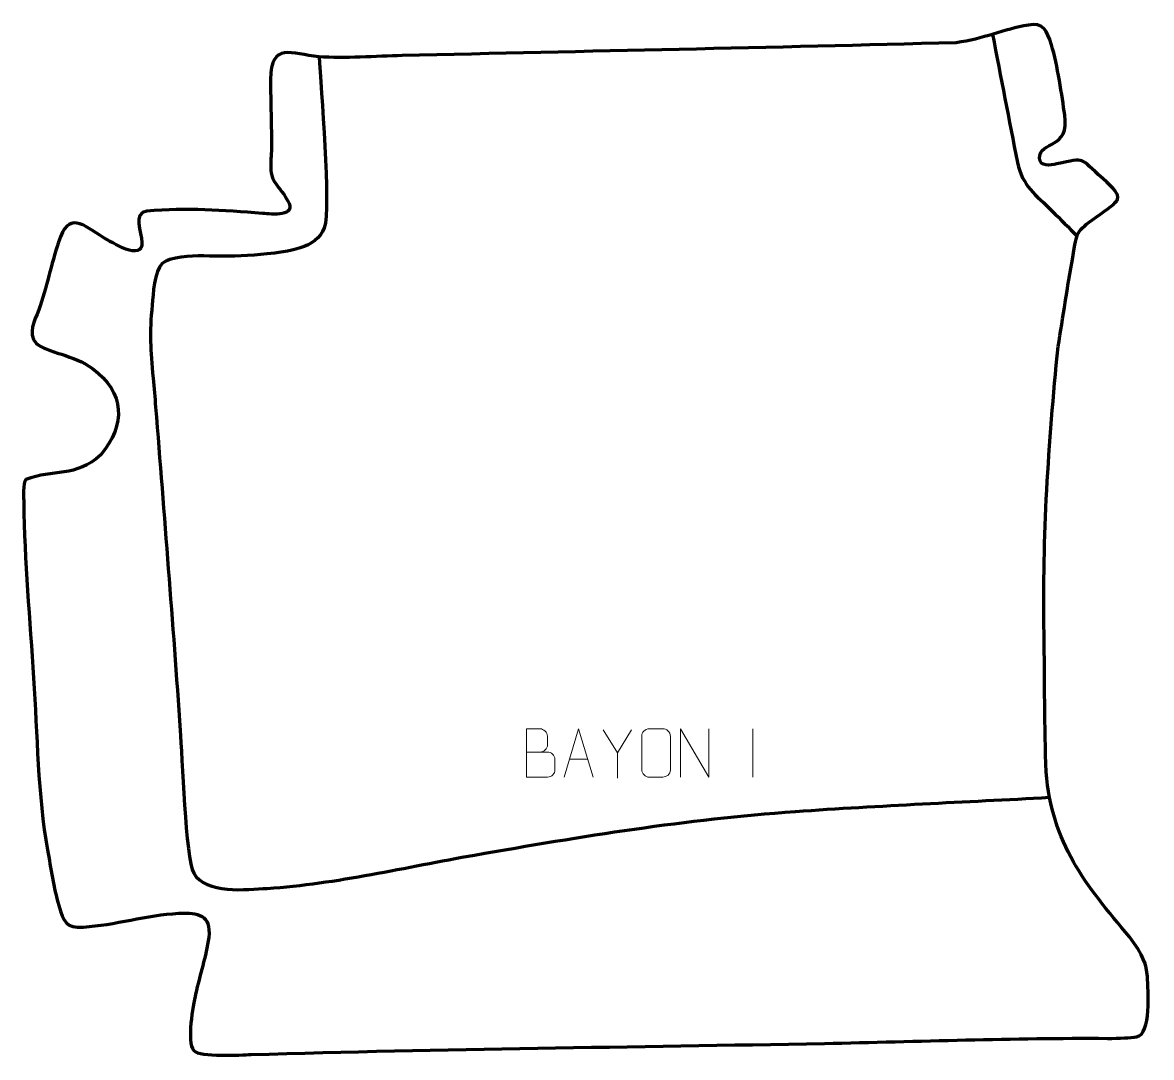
# Model space of a CAD drawing. Header units: millimetres. Extents: x -520 to 64, y 148 to 683.
import ezdxf

# ---------------------------------------------------------------- set-up
doc = ezdxf.new("R2010")
doc.units = ezdxf.units.MM
doc.header["$MEASUREMENT"] = 0
doc.layers.add('layer 2', color=7, linetype='Continuous')
doc.layers.add('layer 3', color=7, linetype='Continuous')

msp = doc.modelspace()

# ---------------------------------------------------------------- linework, layer by layer
at = {"layer": 'layer 2', "color": 142, "lineweight": 158}
for points, knots in [([(-18.3889, 676.6368), (-14.0399, 654.582), (-9.8889, 632.2973), (-5.4288, 610.3002), (-5.4288, 610.3002), (-2.9806, 598.2256), (4.1022, 593.6183), (12.4844, 585.2852), (12.4844, 585.2852), (16.7934, 581.0013), (21.06, 576.6583), (25.3378, 572.3418)], [0, 0, 0, 0, 0.25, 0.25, 0.25, 0.25, 0.5, 0.5, 0.5, 0.5, 1, 1, 1, 1]), ([(-366.5323, 665.0553), (-365.7112, 649.8428), (-360.4147, 586.4597), (-363.8902, 576.5835), (-363.8902, 576.5835), (-367.7434, 565.6337), (-383.4333, 564.2926), (-393.5367, 563.103), (-393.5367, 563.103), (-402.4275, 562.0562), (-411.224, 561.7357), (-420.169, 561.9), (-420.169, 561.9), (-428.1984, 562.1247), (-436.0316, 562.365), (-443.8379, 560.1672), (-443.8379, 560.1672), (-445.5319, 559.5769), (-446.2583, 559.1465), (-447.6679, 558.0849), (-447.6679, 558.0849), (-451.8858, 554.3954), (-452.3582, 542.1136), (-452.883, 536.817), (-452.883, 536.817), (-454.3785, 521.7238), (-453.7449, 513.7896), (-452.4179, 498.8627), (-452.4179, 498.8627), (-451.9729, 493.8579), (-451.5106, 488.8595), (-451.1035, 483.851), (-451.1035, 483.851), (-446.6693, 428.1681), (-442.2561, 372.4879), (-438.3814, 316.7625), (-438.3814, 316.7625), (-437.5555, 304.5578), (-435.6213, 250.4913), (-431.385, 242.949), (-431.385, 242.949), (-425.3009, 232.1166), (-404.1292, 234.4284), (-393.3526, 235.1372), (-393.3526, 235.1372), (-357.5867, 237.4898), (-321.498, 246.1573), (-286.1827, 252.356), (-286.1827, 252.356), (-229.9008, 262.1731), (-177.4074, 270.8001), (-120.2291, 274.8707), (-120.2291, 274.8707), (-76.4924, 277.9844), (-32.6678, 279.7823), (11.111, 282.1997)], [0, 0, 0, 0, 0.06666667, 0.06666667, 0.06666667, 0.06666667, 0.13333333, 0.13333333, 0.13333333, 0.13333333, 0.2, 0.2, 0.2, 0.2, 0.26666667, 0.26666667, 0.26666667, 0.26666667, 0.33333333, 0.33333333, 0.33333333, 0.33333333, 0.4, 0.4, 0.4, 0.4, 0.46666667, 0.46666667, 0.46666667, 0.46666667, 0.53333333, 0.53333333, 0.53333333, 0.53333333, 0.6, 0.6, 0.6, 0.6, 0.66666667, 0.66666667, 0.66666667, 0.66666667, 0.73333333, 0.73333333, 0.73333333, 0.73333333, 0.8, 0.8, 0.8, 0.8, 0.86666667, 0.86666667, 0.86666667, 0.86666667, 1, 1, 1, 1])]:
    msp.add_open_spline(points, degree=3, knots=knots, dxfattribs=at)
at = {"layer": 'layer 3', "color": 242, "lineweight": 158}
msp.add_open_spline([(15.5674, 515.1662), (10.5119, 464.3164), (7.4258, 417.7238), (8.2972, 366.5158), (8.2972, 366.5158), (8.6951, 342.9728), (8.4559, 318.6618), (9.364, 295.2407), (9.364, 295.2407), (12.3124, 258.4666), (29.6276, 236.8582), (52.5511, 209.9882), (52.5511, 209.9882), (59.5381, 200.6153), (61.3948, 195.6049), (61.7062, 189.5126), (61.7062, 189.5126), (62.0678, 182.4372), (63.8168, 159.5488), (56.1753, 158.3506), (56.1753, 158.3506), (53.0571, 157.8616), (47.4208, 157.5439), (41.0303, 157.5826), (41.0303, 157.5826), (-7.4693, 157.877), (-56.7323, 155.9339), (-105.3136, 154.9821), (-105.3136, 154.9821), (-204.2112, 153.0715), (-302.8202, 152.1788), (-401.7325, 149.2058), (-401.7325, 149.2058), (-406.7724, 149.0543), (-428.2808, 147.7283), (-431.3376, 151.2501), (-431.3376, 151.2501), (-435.3169, 155.8348), (-431.6661, 174.5855), (-430.4041, 180.4923), (-430.4041, 180.4923), (-428.2204, 190.1826), (-425.0917, 200.0114), (-423.5754, 209.7743), (-423.5754, 209.7743), (-422.5065, 221.5775), (-428.8688, 222.6724), (-439.1349, 222.2179), (-439.1349, 222.2179), (-455.6868, 221.4851), (-472.4456, 216.0354), (-488.3325, 215.1438), (-488.3325, 215.1438), (-497.6602, 214.6203), (-498.5349, 217.7156), (-501.1296, 226.3114), (-501.1296, 226.3114), (-503.9137, 235.5347), (-505.2602, 245.4707), (-506.9974, 254.9555), (-506.9974, 254.9555), (-512.0722, 282.8125), (-512.3224, 315.1983), (-514.1654, 343.802), (-514.1654, 343.802), (-516.1524, 373.5496), (-518.8768, 404.7065), (-519.3013, 434.3898), (-519.3013, 434.3898), (-519.331, 436.4615), (-519.8987, 445.0982), (-518.1482, 446.4747), (-518.1482, 446.4747), (-504.1401, 451.8927), (-492.3255, 447.3108), (-479.5159, 459.2531), (-479.5159, 459.2531), (-466.3377, 474.8361), (-466.9567, 491.3921), (-483.7979, 503.8909), (-483.7979, 503.8909), (-493.0634, 510.7673), (-507.5732, 512.1879), (-512.9002, 516.9337), (-512.9002, 516.9337), (-517.385, 522.1698), (-513.727, 528.4319), (-511.5487, 534.1333), (-511.5487, 534.1333), (-507.4511, 545.9023), (-505.115, 557.5884), (-501.3799, 569.1827), (-501.3799, 569.1827), (-496.094, 585.5907), (-488.9175, 578.2696), (-477.8844, 571.4799), (-477.8844, 571.4799), (-474.3997, 569.3354), (-457.5399, 558.8718), (-458.1499, 569.0444), (-458.1499, 569.0444), (-458.4716, 574.4097), (-463.1763, 584.2721), (-455.6684, 585.161), (-455.6684, 585.161), (-434.7411, 587.055), (-416.6242, 585.6269), (-395.8634, 584.0145), (-395.8634, 584.0145), (-390.8471, 583.625), (-377.8996, 582.0789), (-382.8386, 590.7208), (-382.8386, 590.7208), (-388.3811, 600.4187), (-392.4075, 599.6326), (-391.4782, 612.3641), (-391.4782, 612.3641), (-391.3527, 614.0844), (-391.2531, 615.7064), (-391.1769, 617.4318), (-391.1769, 617.4318), (-391.2306, 629.379), (-391.5884, 641.3171), (-391.7376, 653.2631), (-391.7376, 653.2631), (-391.3574, 673.1506), (-381.1941, 666.3386), (-366.5323, 665.0553), (-366.5323, 665.0553), (-353.881, 663.948), (-336.8474, 665.3284), (-323.5487, 665.6361), (-323.5487, 665.6361), (-228.0828, 667.845), (-132.5552, 669.7446), (-37.1039, 672.2944), (-37.1039, 672.2944), (-23.0809, 674.1375), (-12.7036, 679.2714), (0.2232, 681.4333), (0.2232, 681.4333), (7.7712, 682.6956), (9.7575, 678.9123), (12.1346, 671.1798), (12.1346, 671.1798), (15.3071, 660.86), (17.5746, 644.5149), (18.9971, 635.0286), (18.9971, 635.0286), (21.7004, 617.0014), (6.0199, 621.7831), (5.8696, 612.6588), (5.8696, 612.6588), (6.4752, 607.9255), (11.1296, 608.941), (14.8861, 609.6515), (14.8861, 609.6515), (30.4378, 612.7486), (26.069, 613.1487), (38.7137, 602.0519), (38.7137, 602.0519), (50.782, 591.1989), (48.0059, 591.377), (35.2152, 582.0811), (35.2152, 582.0811), (24.4562, 574.2618), (25.6376, 575.3529), (23.1269, 561.2716), (23.1269, 561.2716), (20.3938, 545.9432), (18.1154, 530.528), (15.5674, 515.1662)], degree=3, knots=[0, 0, 0, 0, 0.02272727, 0.02272727, 0.02272727, 0.02272727, 0.04545455, 0.04545455, 0.04545455, 0.04545455, 0.06818182, 0.06818182, 0.06818182, 0.06818182, 0.09090909, 0.09090909, 0.09090909, 0.09090909, 0.11363636, 0.11363636, 0.11363636, 0.11363636, 0.13636364, 0.13636364, 0.13636364, 0.13636364, 0.15909091, 0.15909091, 0.15909091, 0.15909091, 0.18181818, 0.18181818, 0.18181818, 0.18181818, 0.20454545, 0.20454545, 0.20454545, 0.20454545, 0.22727273, 0.22727273, 0.22727273, 0.22727273, 0.25, 0.25, 0.25, 0.25, 0.27272727, 0.27272727, 0.27272727, 0.27272727, 0.29545455, 0.29545455, 0.29545455, 0.29545455, 0.31818182, 0.31818182, 0.31818182, 0.31818182, 0.34090909, 0.34090909, 0.34090909, 0.34090909, 0.36363636, 0.36363636, 0.36363636, 0.36363636, 0.38636364, 0.38636364, 0.38636364, 0.38636364, 0.40909091, 0.40909091, 0.40909091, 0.40909091, 0.43181818, 0.43181818, 0.43181818, 0.43181818, 0.45454545, 0.45454545, 0.45454545, 0.45454545, 0.47727273, 0.47727273, 0.47727273, 0.47727273, 0.5, 0.5, 0.5, 0.5, 0.52272727, 0.52272727, 0.52272727, 0.52272727, 0.54545455, 0.54545455, 0.54545455, 0.54545455, 0.56818182, 0.56818182, 0.56818182, 0.56818182, 0.59090909, 0.59090909, 0.59090909, 0.59090909, 0.61363636, 0.61363636, 0.61363636, 0.61363636, 0.63636364, 0.63636364, 0.63636364, 0.63636364, 0.65909091, 0.65909091, 0.65909091, 0.65909091, 0.68181818, 0.68181818, 0.68181818, 0.68181818, 0.70454545, 0.70454545, 0.70454545, 0.70454545, 0.72727273, 0.72727273, 0.72727273, 0.72727273, 0.75, 0.75, 0.75, 0.75, 0.77272727, 0.77272727, 0.77272727, 0.77272727, 0.79545455, 0.79545455, 0.79545455, 0.79545455, 0.81818182, 0.81818182, 0.81818182, 0.81818182, 0.84090909, 0.84090909, 0.84090909, 0.84090909, 0.86363636, 0.86363636, 0.86363636, 0.86363636, 0.88636364, 0.88636364, 0.88636364, 0.88636364, 0.90909091, 0.90909091, 0.90909091, 0.90909091, 0.93181818, 0.93181818, 0.93181818, 0.93181818, 0.95454545, 0.95454545, 0.95454545, 0.95454545, 1, 1, 1, 1], dxfattribs=at)
at = {"layer": 'layer 3', "color": 250, "lineweight": 9}
for points, knots in [([(-259.3873, 305.5983), (-255.7487, 305.5987), (-252.1616, 305.5987), (-248.5222, 305.5983), (-248.5222, 305.5983), (-246.5468, 305.581), (-244.6232, 303.8449), (-244.6232, 301.7953), (-244.6232, 301.7953), (-244.6236, 300.6667), (-244.6236, 297.6173), (-244.6232, 296.4884), (-244.6232, 296.4884), (-244.6056, 294.6305), (-246.1477, 292.6166), (-248.4692, 292.6335), (-248.4692, 292.6335), (-252.109, 292.6339), (-255.7484, 292.6339), (-259.3873, 292.6335), (-259.3873, 292.6335), (-259.3873, 300.9518), (-259.3873, 309.2696), (-259.3873, 317.5871), (-259.3873, 317.5871), (-257.0136, 317.5871), (-254.6395, 317.5871), (-252.2653, 317.5871), (-252.2653, 317.5871), (-250.5845, 317.6047), (-248.4877, 315.6942), (-248.47, 313.7318), (-248.47, 313.7318), (-248.4704, 311.6657), (-248.4704, 311.5197), (-248.47, 309.4532), (-248.47, 309.4532), (-248.4527, 307.3871), (-250.3072, 305.581), (-252.3172, 305.5983)], [0, 0, 0, 0, 0.09090909, 0.09090909, 0.09090909, 0.09090909, 0.18181818, 0.18181818, 0.18181818, 0.18181818, 0.27272727, 0.27272727, 0.27272727, 0.27272727, 0.36363636, 0.36363636, 0.36363636, 0.36363636, 0.45454545, 0.45454545, 0.45454545, 0.45454545, 0.54545455, 0.54545455, 0.54545455, 0.54545455, 0.63636364, 0.63636364, 0.63636364, 0.63636364, 0.72727273, 0.72727273, 0.72727273, 0.72727273, 0.81818182, 0.81818182, 0.81818182, 0.81818182, 1, 1, 1, 1]), ([(-239.8077, 292.6335), (-239.8077, 292.6335), (-232.4367, 317.587), (-232.4367, 317.587), (-232.4367, 317.587), (-232.4367, 317.587), (-224.8668, 292.6335), (-224.8668, 292.6335)], [0, 0, 0, 0, 0.33333333, 0.33333333, 0.33333333, 0.33333333, 1, 1, 1, 1]), ([(-205.0148, 317.0089), (-205.0148, 317.0089), (-212.3372, 305.1102), (-212.3372, 305.1102), (-212.3372, 305.1102), (-212.3372, 305.1102), (-212.3365, 292.0553), (-212.3365, 292.0553)], [0, 0, 0, 0, 0.33333333, 0.33333333, 0.33333333, 0.33333333, 1, 1, 1, 1]), ([(-195.8568, 317.5867), (-193.5311, 317.5867), (-191.205, 317.5867), (-188.8789, 317.5867), (-188.8789, 317.5867), (-186.9323, 317.6223), (-184.9409, 316.1307), (-184.9142, 313.6931), (-184.9142, 313.6931), (-184.9146, 307.9462), (-184.9146, 302.1989), (-184.9142, 296.4512), (-184.9142, 296.4512), (-185.054, 294.1278), (-186.7312, 292.6482), (-188.8789, 292.6374), (-188.8789, 292.6374), (-191.2108, 292.6378), (-193.5427, 292.6378), (-195.8742, 292.6374), (-195.8742, 292.6374), (-197.7992, 292.532), (-199.7713, 294.4165), (-199.7601, 296.4338), (-199.7601, 296.4338), (-199.7598, 302.2039), (-199.7598, 307.9736), (-199.7601, 313.7429), (-199.7601, 313.7429), (-199.7559, 315.881), (-198.0092, 317.6002), (-195.8568, 317.5867)], [0, 0, 0, 0, 0.11111111, 0.11111111, 0.11111111, 0.11111111, 0.22222222, 0.22222222, 0.22222222, 0.22222222, 0.33333333, 0.33333333, 0.33333333, 0.33333333, 0.44444444, 0.44444444, 0.44444444, 0.44444444, 0.55555556, 0.55555556, 0.55555556, 0.55555556, 0.66666667, 0.66666667, 0.66666667, 0.66666667, 0.77777778, 0.77777778, 0.77777778, 0.77777778, 1, 1, 1, 1]), ([(-179.6646, 292.6335), (-179.6646, 292.6335), (-179.6646, 317.587), (-179.6646, 317.587), (-179.6646, 317.587), (-179.6646, 317.587), (-165.0098, 292.6335), (-165.0098, 292.6335), (-165.0098, 292.6335), (-165.0098, 292.6335), (-165.0098, 317.587), (-165.0098, 317.587)], [0, 0, 0, 0, 0.25, 0.25, 0.25, 0.25, 0.5, 0.5, 0.5, 0.5, 1, 1, 1, 1])]:
    msp.add_open_spline(points, degree=3, knots=knots, dxfattribs=at)
for points in [[(-212.3372, 305.1102), (-212.3372, 305.1102), (-219.6581, 317.0089), (-219.6581, 317.0089)], [(-142.3372, 317.5973), (-142.3372, 317.5973), (-142.3372, 292.6232), (-142.3372, 292.6232)], [(-237.0851, 301.8829), (-237.0851, 301.8829), (-227.5894, 301.8829), (-227.5894, 301.8829)]]:
    msp.add_open_spline(points, degree=3, dxfattribs=at)

doc.saveas('drawing.dxf')
